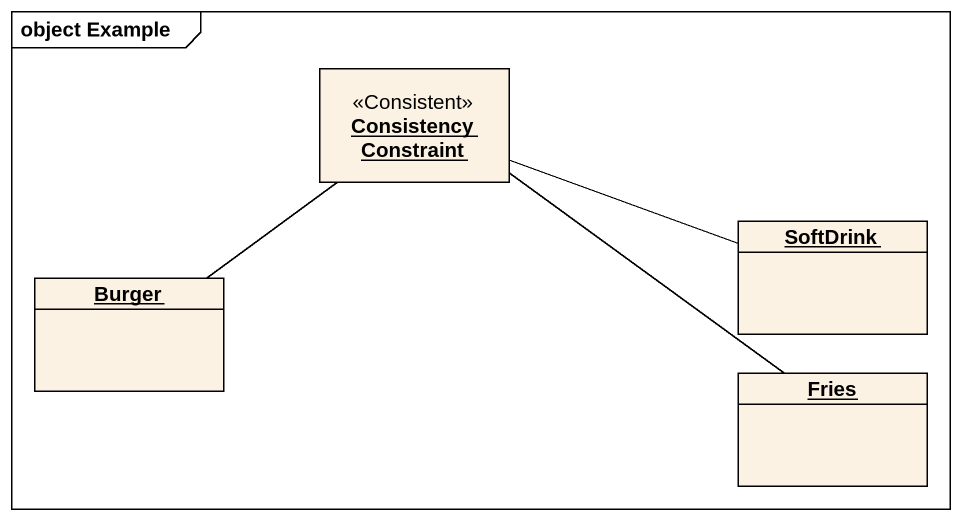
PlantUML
@startuml
mainframe object Example
hide circle
hide empty members
object "Consistency Constraint" as Consistency_Constraint <<Consistent>>
object SoftDrink
object Burger
object Fries
Consistency_Constraint -right- SoftDrink
Consistency_Constraint -- Burger
Consistency_Constraint -- Fries
@enduml
